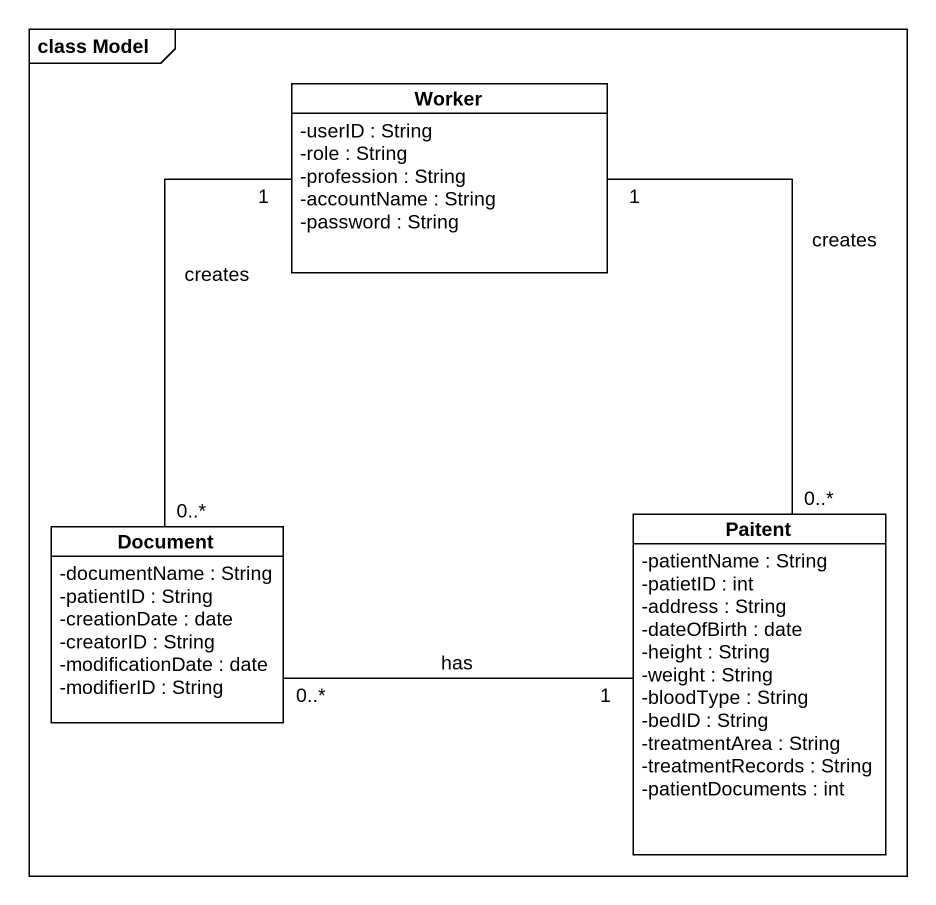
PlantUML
@startuml
mainframe class Model
hide circle
hide empty members
skinparam classAttributeIconSize 0
class Worker {
  -userID : String
  -role : String
  -profession : String
  -accountName : String
  -password : String
}
class Document {
  -documentName : String
  -patientID : String
  -creationDate : date
  -creatorID : String
  -modificationDate : date
  -modifierID : String
}
class Paitent {
  -patientName : String
  -patietID : int
  -address : String
  -dateOfBirth : date
  -height : String
  -weight : String
  -bloodType : String
  -bedID : String
  -treatmentArea : String
  -treatmentRecords : String
  -patientDocuments : int
}
Worker "1" -- "0..*" Document : creates
Worker "1" -- "0..*" Paitent : creates
Document "0..*" -right- "1" Paitent : has
@enduml
